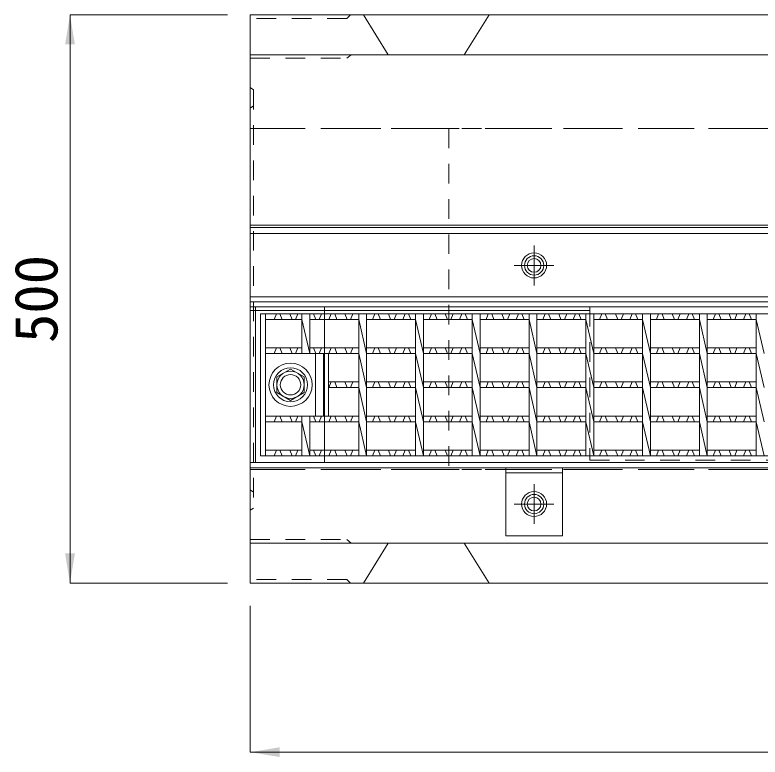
# Model space of a CAD drawing. Units: millimetres at full size; details may follow other scales. Extents: x -1934 to 78146, y -143454 to -112471.
# Drawn here: x 41273 to 41929, y -139678 to -139024 of the extents above; entities that cross this region are included whole.
import ezdxf
from ezdxf.enums import TextEntityAlignment as Align

# ---------------------------------------------------------------- set-up
doc = ezdxf.new("R2010")
doc.units = ezdxf.units.MM
doc.header["$LTSCALE"] = 23
for name, pattern in [('CHAIN', [18.5, 12, -1.5, 3.5, -1.5]), ('USER1', [3, 2, -1]), ('USER2', [1.35, 0.75, -0.6]), ('USER3', [1.35, 0.75, -0.6])]:
    doc.linetypes.add(name, pattern=pattern)
for name, color, linetype, lineweight in [('インサート', 92, 'USER2', 9), ('エンボス', 4, 'Continuous', 5), ('グレーチング', 7, 'Continuous', 9), ('受枠', 3, 'Continuous', 13), ('寸法線', 7, 'Continuous', 13), ('本体', 2, 'Continuous', 13), ('目地', 132, 'USER2', 5)]:
    doc.layers.add(name, color=color, linetype=linetype, lineweight=lineweight)
doc.styles.add('ＭＳ ゴシック', font='')
doc.styles.get('ＭＳ ゴシック').set_extended_font_data('MS Gothic')

# ---------------------------------------------------------------- blocks, each defined once
blk = doc.blocks.new('filled_arrow')
at = {"color": 0, "linetype": 'Continuous', "lineweight": -2}
blk.add_solid([(7.5, 1.25), (0, 0), (7.5, -1.25)], dxfattribs=at)

msp = doc.modelspace()

# ---------------------------------------------------------------- linework, layer by layer
at = {"layer": 'インサート', "linetype": 'CHAIN'}
for p, q in [((41730.33, -139262.5), (41730.33, -139227.5)), ((41747.83, -139245), (41712.83, -139245)), ((41730.33, -139472.5), (41730.33, -139437.5)), ((41747.83, -139455), (41712.83, -139455))]:
    msp.add_line(p, q, dxfattribs=at)
at = {"layer": 'インサート', "linetype": 'Continuous', "lineweight": 13}
msp.add_lwpolyline([(41515.83, -139336.15), (41503.83, -139343.07), (41503.83, -139356.92), (41515.83, -139363.85), (41527.82, -139356.92), (41527.82, -139343.07)], close=True, dxfattribs=at)
at = {"layer": 'インサート', "linetype": 'Continuous', "lineweight": 5}
for centre, radius in [((41730.33, -139245), 8.5), ((41730.33, -139245), 6), ((41515.83, -139350), 11.99), ((41730.33, -139455), 8.5), ((41730.33, -139455), 6)]:
    msp.add_circle(centre, radius, dxfattribs=at)
at = {"layer": 'インサート', "linetype": 'Continuous'}
for radius in [19, 9]:
    msp.add_circle((41515.83, -139350), radius, dxfattribs=at)
at = {"layer": 'エンボス'}
for p, q in [((41503.31, -139287.5), (41501.31, -139292.5)), ((41508.31, -139292.5), (41506.31, -139287.5)), ((41515.31, -139287.5), (41517.31, -139292.5)), ((41520.31, -139292.5), (41522.31, -139287.5)), ((41535.98, -139287.5), (41537.98, -139292.5)), ((41540.98, -139292.5), (41542.98, -139287.5)), ((41551.69, -139287.5), (41549.69, -139292.5)), ((41556.69, -139292.5), (41554.69, -139287.5)), ((41563.69, -139287.5), (41565.69, -139292.5)), ((41568.69, -139292.5), (41570.69, -139287.5)), ((41587.99, -139292.5), (41589.99, -139287.5)), ((41592.99, -139287.5), (41594.99, -139292.5)), ((41603.99, -139292.5), (41601.99, -139287.5)), ((41608.99, -139287.5), (41606.99, -139292.5)), ((41614.63, -139292.5), (41616.63, -139287.5)), ((41619.63, -139287.5), (41621.63, -139292.5)), ((41637.99, -139292.5), (41639.99, -139287.5)), ((41642.99, -139287.5), (41644.99, -139292.5)), ((41653.99, -139292.5), (41651.99, -139287.5)), ((41658.99, -139287.5), (41656.99, -139292.5)), ((41664.63, -139292.5), (41666.63, -139287.5)), ((41669.63, -139287.5), (41671.63, -139292.5)), ((41687.99, -139292.5), (41689.99, -139287.5)), ((41692.99, -139287.5), (41694.99, -139292.5)), ((41703.99, -139292.5), (41701.99, -139287.5)), ((41708.99, -139287.5), (41706.99, -139292.5)), ((41714.63, -139292.5), (41716.63, -139287.5)), ((41719.63, -139287.5), (41721.63, -139292.5)), ((41737.99, -139292.5), (41739.99, -139287.5)), ((41742.99, -139287.5), (41744.99, -139292.5)), ((41753.99, -139292.5), (41751.99, -139287.5)), ((41758.99, -139287.5), (41756.99, -139292.5)), ((41764.63, -139292.5), (41766.63, -139287.5)), ((41769.63, -139287.5), (41771.63, -139292.5)), ((41787.99, -139292.5), (41789.99, -139287.5)), ((41792.99, -139287.5), (41794.99, -139292.5)), ((41803.99, -139292.5), (41801.99, -139287.5)), ((41808.99, -139287.5), (41806.99, -139292.5)), ((41814.63, -139292.5), (41816.63, -139287.5)), ((41819.63, -139287.5), (41821.63, -139292.5)), ((41837.99, -139292.5), (41839.99, -139287.5)), ((41842.99, -139287.5), (41844.99, -139292.5)), ((41853.99, -139292.5), (41851.99, -139287.5)), ((41858.99, -139287.5), (41856.99, -139292.5)), ((41864.63, -139292.5), (41866.63, -139287.5)), ((41869.63, -139287.5), (41871.63, -139292.5)), ((41887.99, -139292.5), (41889.99, -139287.5)), ((41892.99, -139287.5), (41894.99, -139292.5)), ((41903.99, -139292.5), (41901.99, -139287.5)), ((41908.99, -139287.5), (41906.99, -139292.5)), ((41914.63, -139292.5), (41916.63, -139287.5)), ((41919.63, -139287.5), (41921.63, -139292.5)), ((41503.31, -139317.5), (41501.31, -139322.5)), ((41508.31, -139322.5), (41506.31, -139317.5)), ((41515.31, -139317.5), (41517.31, -139322.5)), ((41520.31, -139322.5), (41522.31, -139317.5)), ((41535.98, -139317.5), (41537.98, -139322.5)), ((41540.98, -139322.5), (41542.98, -139317.5)), ((41551.69, -139317.5), (41549.69, -139322.5)), ((41556.69, -139322.5), (41554.69, -139317.5)), ((41563.69, -139317.5), (41565.69, -139322.5)), ((41568.69, -139322.5), (41570.69, -139317.5)), ((41587.99, -139322.5), (41589.99, -139317.5)), ((41592.99, -139317.5), (41594.99, -139322.5)), ((41603.99, -139322.5), (41601.99, -139317.5)), ((41608.99, -139317.5), (41606.99, -139322.5)), ((41614.63, -139322.5), (41616.63, -139317.5)), ((41619.63, -139317.5), (41621.63, -139322.5)), ((41637.99, -139322.5), (41639.99, -139317.5)), ((41642.99, -139317.5), (41644.99, -139322.5)), ((41653.99, -139322.5), (41651.99, -139317.5)), ((41658.99, -139317.5), (41656.99, -139322.5)), ((41664.63, -139322.5), (41666.63, -139317.5)), ((41669.63, -139317.5), (41671.63, -139322.5)), ((41687.99, -139322.5), (41689.99, -139317.5)), ((41692.99, -139317.5), (41694.99, -139322.5)), ((41703.99, -139322.5), (41701.99, -139317.5)), ((41708.99, -139317.5), (41706.99, -139322.5)), ((41714.63, -139322.5), (41716.63, -139317.5)), ((41719.63, -139317.5), (41721.63, -139322.5)), ((41737.99, -139322.5), (41739.99, -139317.5)), ((41742.99, -139317.5), (41744.99, -139322.5)), ((41753.99, -139322.5), (41751.99, -139317.5)), ((41758.99, -139317.5), (41756.99, -139322.5)), ((41764.63, -139322.5), (41766.63, -139317.5)), ((41769.63, -139317.5), (41771.63, -139322.5)), ((41787.99, -139322.5), (41789.99, -139317.5)), ((41792.99, -139317.5), (41794.99, -139322.5)), ((41803.99, -139322.5), (41801.99, -139317.5)), ((41808.99, -139317.5), (41806.99, -139322.5)), ((41814.63, -139322.5), (41816.63, -139317.5)), ((41819.63, -139317.5), (41821.63, -139322.5)), ((41837.99, -139322.5), (41839.99, -139317.5)), ((41842.99, -139317.5), (41844.99, -139322.5)), ((41853.99, -139322.5), (41851.99, -139317.5)), ((41858.99, -139317.5), (41856.99, -139322.5)), ((41864.63, -139322.5), (41866.63, -139317.5)), ((41869.63, -139317.5), (41871.63, -139322.5)), ((41887.99, -139322.5), (41889.99, -139317.5)), ((41892.99, -139317.5), (41894.99, -139322.5)), ((41903.99, -139322.5), (41901.99, -139317.5)), ((41908.99, -139317.5), (41906.99, -139322.5)), ((41914.63, -139322.5), (41916.63, -139317.5)), ((41919.63, -139317.5), (41921.63, -139322.5)), ((41551.69, -139347.5), (41549.69, -139352.5)), ((41556.69, -139352.5), (41554.69, -139347.5)), ((41563.69, -139347.5), (41565.69, -139352.5)), ((41568.69, -139352.5), (41570.69, -139347.5)), ((41587.99, -139352.5), (41589.99, -139347.5)), ((41592.99, -139347.5), (41594.99, -139352.5)), ((41603.99, -139352.5), (41601.99, -139347.5)), ((41608.99, -139347.5), (41606.99, -139352.5)), ((41614.63, -139352.5), (41616.63, -139347.5)), ((41619.63, -139347.5), (41621.63, -139352.5)), ((41637.99, -139352.5), (41639.99, -139347.5)), ((41642.99, -139347.5), (41644.99, -139352.5)), ((41653.99, -139352.5), (41651.99, -139347.5)), ((41658.99, -139347.5), (41656.99, -139352.5)), ((41664.63, -139352.5), (41666.63, -139347.5)), ((41669.63, -139347.5), (41671.63, -139352.5)), ((41687.99, -139352.5), (41689.99, -139347.5)), ((41692.99, -139347.5), (41694.99, -139352.5)), ((41703.99, -139352.5), (41701.99, -139347.5)), ((41708.99, -139347.5), (41706.99, -139352.5)), ((41714.63, -139352.5), (41716.63, -139347.5)), ((41719.63, -139347.5), (41721.63, -139352.5)), ((41737.99, -139352.5), (41739.99, -139347.5)), ((41742.99, -139347.5), (41744.99, -139352.5)), ((41753.99, -139352.5), (41751.99, -139347.5)), ((41758.99, -139347.5), (41756.99, -139352.5)), ((41764.63, -139352.5), (41766.63, -139347.5)), ((41769.63, -139347.5), (41771.63, -139352.5)), ((41787.99, -139352.5), (41789.99, -139347.5)), ((41792.99, -139347.5), (41794.99, -139352.5)), ((41803.99, -139352.5), (41801.99, -139347.5)), ((41808.99, -139347.5), (41806.99, -139352.5)), ((41814.63, -139352.5), (41816.63, -139347.5)), ((41819.63, -139347.5), (41821.63, -139352.5)), ((41837.99, -139352.5), (41839.99, -139347.5)), ((41842.99, -139347.5), (41844.99, -139352.5)), ((41853.99, -139352.5), (41851.99, -139347.5)), ((41858.99, -139347.5), (41856.99, -139352.5)), ((41864.63, -139352.5), (41866.63, -139347.5)), ((41869.63, -139347.5), (41871.63, -139352.5)), ((41887.99, -139352.5), (41889.99, -139347.5)), ((41892.99, -139347.5), (41894.99, -139352.5)), ((41903.99, -139352.5), (41901.99, -139347.5)), ((41908.99, -139347.5), (41906.99, -139352.5)), ((41914.63, -139352.5), (41916.63, -139347.5)), ((41919.63, -139347.5), (41921.63, -139352.5)), ((41503.31, -139377.5), (41501.31, -139382.5)), ((41508.31, -139382.5), (41506.31, -139377.5)), ((41515.31, -139377.5), (41517.31, -139382.5)), ((41520.31, -139382.5), (41522.31, -139377.5)), ((41535.98, -139377.5), (41537.98, -139382.5)), ((41540.98, -139382.5), (41542.98, -139377.5)), ((41551.69, -139377.5), (41549.69, -139382.5)), ((41556.69, -139382.5), (41554.69, -139377.5)), ((41563.69, -139377.5), (41565.69, -139382.5)), ((41568.69, -139382.5), (41570.69, -139377.5)), ((41587.99, -139382.5), (41589.99, -139377.5)), ((41592.99, -139377.5), (41594.99, -139382.5)), ((41603.99, -139382.5), (41601.99, -139377.5)), ((41608.99, -139377.5), (41606.99, -139382.5)), ((41614.63, -139382.5), (41616.63, -139377.5)), ((41619.63, -139377.5), (41621.63, -139382.5)), ((41637.99, -139382.5), (41639.99, -139377.5)), ((41642.99, -139377.5), (41644.99, -139382.5)), ((41653.99, -139382.5), (41651.99, -139377.5)), ((41658.99, -139377.5), (41656.99, -139382.5)), ((41664.63, -139382.5), (41666.63, -139377.5)), ((41669.63, -139377.5), (41671.63, -139382.5)), ((41687.99, -139382.5), (41689.99, -139377.5)), ((41692.99, -139377.5), (41694.99, -139382.5)), ((41703.99, -139382.5), (41701.99, -139377.5)), ((41708.99, -139377.5), (41706.99, -139382.5)), ((41714.63, -139382.5), (41716.63, -139377.5)), ((41719.63, -139377.5), (41721.63, -139382.5)), ((41737.99, -139382.5), (41739.99, -139377.5)), ((41742.99, -139377.5), (41744.99, -139382.5)), ((41753.99, -139382.5), (41751.99, -139377.5)), ((41758.99, -139377.5), (41756.99, -139382.5)), ((41764.63, -139382.5), (41766.63, -139377.5)), ((41769.63, -139377.5), (41771.63, -139382.5)), ((41787.99, -139382.5), (41789.99, -139377.5)), ((41792.99, -139377.5), (41794.99, -139382.5)), ((41803.99, -139382.5), (41801.99, -139377.5)), ((41808.99, -139377.5), (41806.99, -139382.5)), ((41814.63, -139382.5), (41816.63, -139377.5)), ((41819.63, -139377.5), (41821.63, -139382.5)), ((41837.99, -139382.5), (41839.99, -139377.5)), ((41842.99, -139377.5), (41844.99, -139382.5)), ((41853.99, -139382.5), (41851.99, -139377.5)), ((41858.99, -139377.5), (41856.99, -139382.5)), ((41864.63, -139382.5), (41866.63, -139377.5)), ((41869.63, -139377.5), (41871.63, -139382.5)), ((41887.99, -139382.5), (41889.99, -139377.5)), ((41892.99, -139377.5), (41894.99, -139382.5)), ((41903.99, -139382.5), (41901.99, -139377.5)), ((41908.99, -139377.5), (41906.99, -139382.5)), ((41914.63, -139382.5), (41916.63, -139377.5)), ((41919.63, -139377.5), (41921.63, -139382.5)), ((41503.31, -139407.5), (41501.31, -139412.5)), ((41508.31, -139412.5), (41506.31, -139407.5)), ((41515.31, -139407.5), (41517.31, -139412.5)), ((41520.31, -139412.5), (41522.31, -139407.5)), ((41535.98, -139407.5), (41537.98, -139412.5)), ((41540.98, -139412.5), (41542.98, -139407.5)), ((41551.69, -139407.5), (41549.69, -139412.5)), ((41556.69, -139412.5), (41554.69, -139407.5)), ((41563.69, -139407.5), (41565.69, -139412.5)), ((41568.69, -139412.5), (41570.69, -139407.5)), ((41587.99, -139412.5), (41589.99, -139407.5)), ((41592.99, -139407.5), (41594.99, -139412.5)), ((41603.99, -139412.5), (41601.99, -139407.5)), ((41608.99, -139407.5), (41606.99, -139412.5)), ((41614.63, -139412.5), (41616.63, -139407.5)), ((41619.63, -139407.5), (41621.63, -139412.5)), ((41637.99, -139412.5), (41639.99, -139407.5)), ((41642.99, -139407.5), (41644.99, -139412.5)), ((41653.99, -139412.5), (41651.99, -139407.5)), ((41658.99, -139407.5), (41656.99, -139412.5)), ((41664.63, -139412.5), (41666.63, -139407.5)), ((41669.63, -139407.5), (41671.63, -139412.5)), ((41687.99, -139412.5), (41689.99, -139407.5)), ((41692.99, -139407.5), (41694.99, -139412.5)), ((41703.99, -139412.5), (41701.99, -139407.5)), ((41708.99, -139407.5), (41706.99, -139412.5)), ((41714.63, -139412.5), (41716.63, -139407.5)), ((41719.63, -139407.5), (41721.63, -139412.5)), ((41737.99, -139412.5), (41739.99, -139407.5)), ((41742.99, -139407.5), (41744.99, -139412.5)), ((41753.99, -139412.5), (41751.99, -139407.5)), ((41758.99, -139407.5), (41756.99, -139412.5)), ((41764.63, -139412.5), (41766.63, -139407.5)), ((41769.63, -139407.5), (41771.63, -139412.5)), ((41787.99, -139412.5), (41789.99, -139407.5)), ((41792.99, -139407.5), (41794.99, -139412.5)), ((41803.99, -139412.5), (41801.99, -139407.5)), ((41808.99, -139407.5), (41806.99, -139412.5)), ((41814.63, -139412.5), (41816.63, -139407.5)), ((41819.63, -139407.5), (41821.63, -139412.5)), ((41837.99, -139412.5), (41839.99, -139407.5)), ((41842.99, -139407.5), (41844.99, -139412.5)), ((41853.99, -139412.5), (41851.99, -139407.5)), ((41858.99, -139407.5), (41856.99, -139412.5)), ((41864.63, -139412.5), (41866.63, -139407.5)), ((41869.63, -139407.5), (41871.63, -139412.5)), ((41887.99, -139412.5), (41889.99, -139407.5)), ((41892.99, -139407.5), (41894.99, -139412.5)), ((41903.99, -139412.5), (41901.99, -139407.5)), ((41908.99, -139407.5), (41906.99, -139412.5)), ((41914.63, -139412.5), (41916.63, -139407.5)), ((41919.63, -139407.5), (41921.63, -139412.5))]:
    msp.add_line(p, q, dxfattribs=at)
at = {"layer": 'グレーチング'}
for p, q in [((41489.33, -139412.5), (41489.33, -139287.5)), ((42469.33, -139287.5), (41489.33, -139287.5)), ((41493.83, -139412.5), (41493.83, -139287.5)), ((41525.83, -139287.5), (41525.83, -139322.5)), ((41532.83, -139287.5), (41532.83, -139322.5)), ((41575.83, -139287.5), (41575.83, -139412.5)), ((41582.83, -139287.5), (41582.83, -139412.5)), ((41625.83, -139287.5), (41625.83, -139412.5)), ((41632.83, -139287.5), (41632.83, -139412.5)), ((41675.83, -139287.5), (41675.83, -139412.5)), ((41682.83, -139287.5), (41682.83, -139412.5)), ((41725.83, -139287.5), (41725.83, -139412.5)), ((41732.83, -139287.5), (41732.83, -139412.5)), ((41775.83, -139287.5), (41775.83, -139412.5)), ((41782.83, -139287.5), (41782.83, -139412.5)), ((41825.83, -139287.5), (41825.83, -139412.5)), ((41832.83, -139287.5), (41832.83, -139412.5)), ((41875.83, -139287.5), (41875.83, -139412.5)), ((41882.83, -139287.5), (41882.83, -139412.5)), ((41925.83, -139287.5), (41925.83, -139412.5)), ((41493.83, -139292.5), (41525.83, -139292.5)), ((41525.83, -139292.5), (41532.83, -139322.5)), ((41575.83, -139292.5), (41532.83, -139292.5)), ((41575.83, -139292.5), (41582.83, -139322.5)), ((41625.83, -139292.5), (41582.83, -139292.5)), ((41625.83, -139292.5), (41632.83, -139322.5)), ((41675.83, -139292.5), (41632.83, -139292.5)), ((41675.83, -139292.5), (41682.83, -139322.5)), ((41725.83, -139292.5), (41682.83, -139292.5)), ((41725.83, -139292.5), (41732.83, -139322.5)), ((41775.83, -139292.5), (41732.83, -139292.5)), ((41775.83, -139292.5), (41782.83, -139322.5)), ((41825.83, -139292.5), (41782.83, -139292.5)), ((41825.83, -139292.5), (41832.83, -139322.5)), ((41875.83, -139292.5), (41832.83, -139292.5)), ((41875.83, -139292.5), (41882.83, -139322.5)), ((41925.83, -139292.5), (41882.83, -139292.5)), ((41925.83, -139292.5), (41932.83, -139322.5)), ((41493.83, -139317.5), (41525.83, -139317.5)), ((41575.83, -139317.5), (41532.83, -139317.5)), ((41625.83, -139317.5), (41582.83, -139317.5)), ((41675.83, -139317.5), (41632.83, -139317.5)), ((41725.83, -139317.5), (41682.83, -139317.5)), ((41775.83, -139317.5), (41732.83, -139317.5)), ((41825.83, -139317.5), (41782.83, -139317.5)), ((41875.83, -139317.5), (41832.83, -139317.5)), ((41925.83, -139317.5), (41882.83, -139317.5)), ((41493.83, -139322.5), (41575.83, -139322.5)), ((41537.83, -139322.5), (41537.83, -139377.5)), ((41544.83, -139322.5), (41544.83, -139377.5)), ((41549.33, -139322.5), (41549.33, -139377.5)), ((41575.83, -139322.5), (41582.83, -139352.5)), ((41625.83, -139322.5), (41582.83, -139322.5)), ((41625.83, -139322.5), (41632.83, -139352.5)), ((41675.83, -139322.5), (41632.83, -139322.5)), ((41675.83, -139322.5), (41682.83, -139352.5)), ((41725.83, -139322.5), (41682.83, -139322.5)), ((41725.83, -139322.5), (41732.83, -139352.5)), ((41775.83, -139322.5), (41732.83, -139322.5)), ((41775.83, -139322.5), (41782.83, -139352.5)), ((41825.83, -139322.5), (41782.83, -139322.5)), ((41825.83, -139322.5), (41832.83, -139352.5)), ((41875.83, -139322.5), (41832.83, -139322.5)), ((41875.83, -139322.5), (41882.83, -139352.5)), ((41925.83, -139322.5), (41882.83, -139322.5)), ((41925.83, -139322.5), (41932.83, -139352.5)), ((41575.83, -139347.5), (41549.33, -139347.5)), ((41575.83, -139352.5), (41549.33, -139352.5)), ((41575.83, -139352.5), (41582.83, -139382.5)), ((41625.83, -139347.5), (41582.83, -139347.5)), ((41625.83, -139352.5), (41582.83, -139352.5)), ((41625.83, -139352.5), (41632.83, -139382.5)), ((41675.83, -139347.5), (41632.83, -139347.5)), ((41675.83, -139352.5), (41632.83, -139352.5)), ((41675.83, -139352.5), (41682.83, -139382.5)), ((41725.83, -139347.5), (41682.83, -139347.5)), ((41725.83, -139352.5), (41682.83, -139352.5)), ((41725.83, -139352.5), (41732.83, -139382.5)), ((41775.83, -139347.5), (41732.83, -139347.5)), ((41775.83, -139352.5), (41732.83, -139352.5)), ((41775.83, -139352.5), (41782.83, -139382.5)), ((41825.83, -139347.5), (41782.83, -139347.5)), ((41825.83, -139352.5), (41782.83, -139352.5)), ((41825.83, -139352.5), (41832.83, -139382.5)), ((41875.83, -139347.5), (41832.83, -139347.5)), ((41875.83, -139352.5), (41832.83, -139352.5)), ((41875.83, -139352.5), (41882.83, -139382.5)), ((41925.83, -139347.5), (41882.83, -139347.5)), ((41925.83, -139352.5), (41882.83, -139352.5)), ((41925.83, -139352.5), (41932.83, -139382.5)), ((41493.83, -139377.5), (41575.83, -139377.5)), ((41525.83, -139377.5), (41525.83, -139412.5)), ((41532.83, -139377.5), (41532.83, -139412.5)), ((41625.83, -139377.5), (41582.83, -139377.5)), ((41675.83, -139377.5), (41632.83, -139377.5)), ((41725.83, -139377.5), (41682.83, -139377.5)), ((41775.83, -139377.5), (41732.83, -139377.5)), ((41825.83, -139377.5), (41782.83, -139377.5)), ((41875.83, -139377.5), (41832.83, -139377.5)), ((41925.83, -139377.5), (41882.83, -139377.5)), ((41493.83, -139382.5), (41525.83, -139382.5)), ((41525.83, -139382.5), (41532.83, -139412.5)), ((41575.83, -139382.5), (41532.83, -139382.5)), ((41575.83, -139382.5), (41582.83, -139412.5)), ((41625.83, -139382.5), (41582.83, -139382.5)), ((41625.83, -139382.5), (41632.83, -139412.5)), ((41675.83, -139382.5), (41632.83, -139382.5)), ((41675.83, -139382.5), (41682.83, -139412.5)), ((41725.83, -139382.5), (41682.83, -139382.5)), ((41725.83, -139382.5), (41732.83, -139412.5)), ((41775.83, -139382.5), (41732.83, -139382.5)), ((41775.83, -139382.5), (41782.83, -139412.5)), ((41825.83, -139382.5), (41782.83, -139382.5)), ((41825.83, -139382.5), (41832.83, -139412.5)), ((41875.83, -139382.5), (41832.83, -139382.5)), ((41875.83, -139382.5), (41882.83, -139412.5)), ((41925.83, -139382.5), (41882.83, -139382.5)), ((41925.83, -139382.5), (41932.83, -139412.5)), ((42469.33, -139412.5), (41489.33, -139412.5)), ((41493.83, -139407.5), (41525.83, -139407.5)), ((41575.83, -139407.5), (41532.83, -139407.5)), ((41625.83, -139407.5), (41582.83, -139407.5)), ((41675.83, -139407.5), (41632.83, -139407.5)), ((41725.83, -139407.5), (41682.83, -139407.5)), ((41775.83, -139407.5), (41732.83, -139407.5)), ((41825.83, -139407.5), (41782.83, -139407.5)), ((41875.83, -139407.5), (41832.83, -139407.5)), ((41925.83, -139407.5), (41882.83, -139407.5))]:
    msp.add_line(p, q, dxfattribs=at)
at = {"layer": '受枠'}
for p, q in [((41480.33, -139217), (41480.33, -139277)), ((42478.33, -139217), (41480.33, -139217)), ((42478.33, -139272.5), (41480.33, -139272.5)), ((41480.33, -139277), (41480.33, -139423)), ((42478.33, -139277), (41480.33, -139277)), ((41480.33, -139281.5), (42478.33, -139281.5)), ((41484.83, -139281.5), (41484.83, -139418.5)), ((41545.83, -139281.5), (41545.83, -139418.5)), ((41480.33, -139418.5), (42478.33, -139418.5)), ((41480.33, -139423), (42478.33, -139423)), ((41705.33, -139483), (41705.33, -139423)), ((41755.33, -139483), (41755.33, -139423)), ((41755.33, -139427.5), (41705.33, -139427.5)), ((41755.33, -139483), (41705.33, -139483))]:
    msp.add_line(p, q, dxfattribs=at)
for centre, radius in [((41730.33, -139245), 11), ((41515.83, -139350), 15), ((41730.33, -139455), 11)]:
    msp.add_circle(centre, radius, dxfattribs=at)
at = {"layer": '寸法線', "lineweight": 9}
for p, q in [((41321.61, -139024.5), (41321.61, -139524.5)), ((41460.33, -139024.5), (41321.61, -139024.5)), ((41460.33, -139524.5), (41321.61, -139524.5)), ((41480.33, -139544.5), (41480.33, -139673.33)), ((41480.33, -139673.33), (42478.33, -139673.33))]:
    msp.add_line(p, q, dxfattribs=at)
at = {"layer": '本体'}
for p, q in [((41480.33, -139024.5), (41480.33, -139524.5)), ((41480.33, -139024.5), (42478.33, -139024.5)), ((41579.95, -139024.5), (41601.83, -139059.5)), ((41668.83, -139059.5), (41690.7, -139024.5)), ((41480.33, -139059.5), (41480.33, -139489.5)), ((41480.33, -139059.5), (42478.33, -139059.5)), ((41601.83, -139059.5), (41668.83, -139059.5)), ((41480.33, -139489.5), (42478.33, -139489.5)), ((41579.95, -139524.5), (41601.83, -139489.5)), ((41601.83, -139489.5), (41668.83, -139489.5)), ((41668.83, -139489.5), (41690.7, -139524.5)), ((41480.33, -139524.5), (42478.33, -139524.5))]:
    msp.add_line(p, q, dxfattribs=at)
at = {"layer": '本体', "linetype": 'USER3', "lineweight": 9}
for p, q in [((41565.33, -139027.7), (41568.53, -139024.5)), ((41565.33, -139027.7), (41480.33, -139027.7)), ((41480.33, -139124.5), (42478.33, -139124.5)), ((41655.33, -139124.5), (41655.33, -139424.49)), ((41480.33, -139424.49), (42478.33, -139424.49)), ((41565.33, -139521.3), (41480.33, -139521.3)), ((41565.33, -139521.3), (41568.53, -139524.5))]:
    msp.add_line(p, q, dxfattribs=at)
at = {"layer": '本体', "linetype": 'USER2', "lineweight": 9}
for p, q in [((41480.33, -139062.7), (41565.33, -139062.7)), ((41565.33, -139062.7), (41569.33, -139059.5)), ((41779.33, -139281.5), (41779.33, -139416.5)), ((41779.33, -139416.5), (42179.33, -139416.5)), ((41480.33, -139486.3), (41565.33, -139486.3)), ((41565.33, -139486.3), (41569.33, -139489.5))]:
    msp.add_line(p, q, dxfattribs=at)
at = {"layer": '本体', "linetype": 'USER1', "lineweight": 9}
for p, q in [((41480.33, -139124.5), (42478.33, -139124.5)), ((41480.33, -139424.5), (42478.33, -139424.5))]:
    msp.add_line(p, q, dxfattribs=at)
at = {"layer": '本体', "lineweight": 9}
for p, q in [((41480.33, -139209.5), (42478.33, -139209.5)), ((41480.33, -139284.5), (41779.33, -139284.5))]:
    msp.add_line(p, q, dxfattribs=at)
at = {"layer": '本体', "lineweight": 5}
for p, q in [((41480.33, -139211.5), (42478.33, -139211.5)), ((41480.33, -139281.5), (42478.33, -139281.5))]:
    msp.add_line(p, q, dxfattribs=at)
at = {"layer": '目地'}
for p, q in [((41480.33, -139088.5), (41483.33, -139090.5)), ((41483.33, -139090.5), (41483.33, -139458.5)), ((41483.33, -139104.5), (41480.33, -139106.5)), ((41483.33, -139444.5), (41480.33, -139442.5)), ((41480.33, -139460.5), (41483.33, -139458.5))]:
    msp.add_line(p, q, dxfattribs=at)

# ---------------------------------------------------------------- block references
at = {"layer": '寸法線', "lineweight": 9, "xscale": 3.47, "yscale": 3.47}
for p, rotation in [((41321.61, -139024.5), 270), ((41321.61, -139524.5), 90)]:
    msp.add_blockref('filled_arrow', p, dxfattribs=dict(at, rotation=rotation))
msp.add_blockref('filled_arrow', (41480.33, -139673.33), dxfattribs=at)

# ---------------------------------------------------------------- texts
at = {"layer": '寸法線', "style": 'ＭＳ ゴシック'}
msp.add_text('500', height=37.98, rotation=90, dxfattribs=at).set_placement((41291.61, -139274.5), align=Align.MIDDLE_CENTER)

doc.saveas('drawing.dxf')
